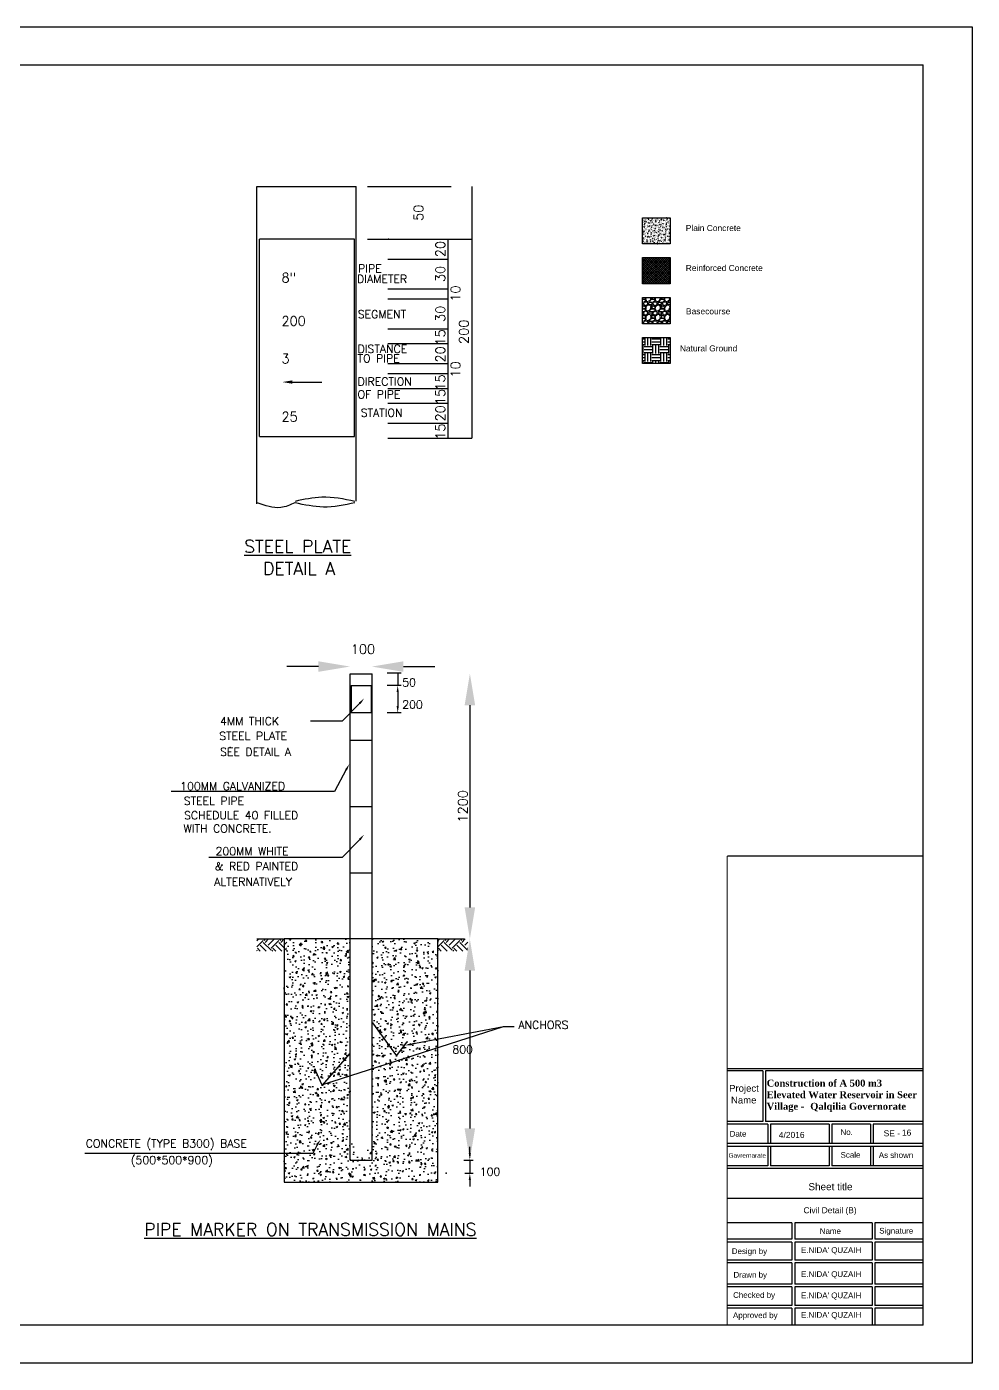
# Model space of a CAD drawing. Extents: x 166525 to 167198, y 178739 to 179747.
# Drawn here: x 167075.99 to 167105.95, y 178860.44 to 178902.76 of the extents above; entities that cross this region are included whole.
import ezdxf

# ---------------------------------------------------------------- set-up
doc = ezdxf.new("R2010")
doc.units = 0
doc.header["$MEASUREMENT"] = 0
doc.linetypes.add('AUSGEZOGEN', pattern=[0])
doc.layers.get('0').update_dxf_attribs({"linetype": 'CONTINUOUS'})
doc.layers.get('DEFPOINTS').update_dxf_attribs({"linetype": 'CONTINUOUS'})
for name, color, linetype in [('000FRAME', 7, 'CONTINUOUS'), ('006COL', 5, 'CONTINUOUS'), ('007HATH', 8, 'CONTINUOUS'), ('1', 7, 'CONTINUOUS'), ('2', 7, 'CONTINUOUS'), ('6', 2, 'CONTINUOUS'), ('COVER', 7, 'CONTINUOUS'), ('DIMLIN', 7, 'AUSGEZOGEN'), ('HATCH', 40, 'CONTINUOUS'), ('Line 1', 2, 'CONTINUOUS'), ('MHATCH', 8, 'CONTINUOUS'), ('TXT', 6, 'CONTINUOUS')]:
    doc.layers.add(name, color=color, linetype=linetype)
doc.layers.add('Frame-PW - KA_FRAME', color=7, linetype='CONTINUOUS', lineweight=80)
doc.styles.add('ROMANC', font='romanc', dxfattribs={"height": 30})

msp = doc.modelspace()

# ---------------------------------------------------------------- hatches: boundary and pattern name
at = {"linetype": 'Continuous'}
h = msp.add_hatch(dxfattribs=at)
h.set_pattern_fill('EARTH', color=8, style=0)
h.set_pattern_definition([(0, (428.79478, -356.30798), (0.25, 0.25), [0.25, -0.25]), (0, (428.79478, -356.21423), (0.25, 0.25), [0.25, -0.25]), (0, (428.79478, -356.12048), (0.25, 0.25), [0.25, -0.25]), (90, (428.82603, -356.08923), (-0.25, 0.25), [0.25, -0.25]), (90, (428.91978, -356.08923), (-0.25, 0.25), [0.25, -0.25]), (90, (429.01353, -356.08923), (-0.25, 0.25), [0.25, -0.25])])
h.paths.add_polyline_path([(167096.37683, 178892.91682), (167095.49448, 178892.91682), (167095.49448, 178892.09016), (167096.37683, 178892.09016)])
at = {"layer": '006COL'}
h = msp.add_hatch(dxfattribs=at)
h.set_pattern_fill('ANSI37', color=8, scale=0.38995, angle=90, style=0)
h.set_pattern_definition([(135, (166965.018223, 178774.08502), (-0.034467066, -0.034467066), []), (225, (166965.018223, 178774.08502), (0.034467066, -0.034467066), [])])
h.paths.add_polyline_path([(167095.49448, 178895.44766), (167095.49448, 178894.621), (167096.37683, 178894.621), (167096.37683, 178895.44766)])
at = {"layer": '007HATH'}
h = msp.add_hatch(dxfattribs=at)
h.set_pattern_fill('AR-CONC', color=8, scale=0.015598, angle=270, style=0)
h.set_pattern_definition([(320, (166968.88922, 178773.3319), (-0.009788086, -0.11187834), [0.01169851, -0.12868361]), (265, (166968.88922, 178773.3319), (0.11732703, 0.02164245), [0.00935881, -0.10294689]), (10.451444, (166968.88841, 178773.32257), (0.10753894, -0.09023589), [0.009942204, -0.10936424]), (316.1842, (166968.92042, 178773.3319), (-0.02581772, -0.16646845), [0.01754777, -0.19302542]), (6.63564, (166968.91827, 178773.31802), (0.15194315, -0.1457887), [0.01491331, -0.16404645]), (261.18416, (166968.92042, 178773.3319), (0.15194315, -0.1457887), [0.01403821, -0.15442033]), (291, (166968.91262, 178773.3163), (-0.06280055, -0.09310564), [0.01169851, -0.12868361]), (236, (166968.91262, 178773.3163), (0.113109, -0.03795236), [0.00935881, -0.10294689]), (341.451445, (166968.90739, 178773.30854), (0.05030845, -0.131058), [0.0099422, -0.10936424]), (307.5, (166968.889222, 178773.331896), (0.051924828, -0.001896696), [0, -0.101699048, 0, -0.10450669, 0, -0.10333684]), (277.5, (166968.88922, 178773.331896), (0.061520392, -0.041033622), [0, -0.059584411, 0, -0.099359346, 0, -0.039384984]), (237.5, (166968.889222, 178773.36668), (-0.003518112, -0.083265695), [0, -0.038995034, 0, -0.121664505, 0, -0.16143944]), (227.5, (166968.88922, 178773.38228), (0.01561439, -0.090965457), [0, -0.050693544, 0, -0.08079771, 0, -0.1146454])])
h.paths.add_polyline_path([(167096.37683, 178896.71307), (167095.49448, 178896.71307), (167095.49448, 178895.88642), (167096.37683, 178895.88642)])
at = {"layer": 'HATCH'}
h = msp.add_hatch(dxfattribs=at)
h.set_pattern_fill('EARTH', color=256, scale=1.4, angle=45, style=0)
h.set_pattern_definition([(45, (167060.9567, 178859.7188), (3e-17, 0.4949747), [0.35, -0.35]), (45, (167060.8639, 178859.8116), (3e-17, 0.4949747), [0.35, -0.35]), (45, (167060.7711, 178859.9044), (3e-17, 0.4949747), [0.35, -0.35]), (135, (167060.7711, 178859.96627), (-0.4949747, 6e-17), [0.35, -0.35]), (135, (167060.8639, 178860.05908), (-0.4949747, 6e-17), [0.35, -0.35]), (135, (167060.9567, 178860.1519), (-0.4949747, 6e-17), [0.35, -0.35])])
h.paths.add_polyline_path([(167084.22645, 178873.87224), (167083.28108, 178873.87224), (167083.28108, 178873.48592), (167084.22645, 178873.48592)])
h = msp.add_hatch(dxfattribs=at)
h.set_pattern_fill('AR-CONC', color=256, scale=0.07, style=0)
h.set_pattern_definition([(50, (167067.14663, 178859.80818), (0.502082, -0.0439265), [0.0525, -0.5775]), (355, (167067.14663, 178859.8082), (-0.097126, 0.526534), [0.042, -0.462]), (100.4514, (167067.18847, 178859.8045), (0.404957, 0.482608), [0.044618, -0.490799]), (46.1842, (167067.1466, 178859.9482), (0.747069, -0.115863), [0.07875, -0.86625]), (96.6356, (167067.2089, 178859.9385), (0.654264, 0.681883), [0.066927, -0.7362]), (351.1842, (167067.1466, 178859.9482), (0.654263, 0.681883), [0.063, -0.693]), (21, (167067.21663, 178859.91318), (0.417835, -0.281833), [0.0525, -0.5775]), (326, (167067.21663, 178859.9132), (0.170321, 0.507605), [0.042, -0.462]), (71.4514, (167067.25145, 178859.8897), (0.588156, 0.225771), [0.044618, -0.490799]), (37.5, (167067.14663, 178859.80818), (0.0085119, 0.2330257), [0, -0.4564, 0, -0.469, 0, -0.46375]), (7.5, (167067.14663, 178859.80818), (0.1841487, 0.2760882), [0, -0.2674, 0, -0.4459, 0, -0.17675]), (327.5, (167066.99053, 178859.80818), (0.3736757, -0.0157884), [0, -0.175, 0, -0.546, 0, -0.7245]), (317.5, (167066.92053, 178859.80818), (0.4082303, 0.0700735), [0, -0.2275, 0, -0.3626, 0, -0.5145])])
h.paths.add_polyline_path([(167086.92955, 178867.57224), (167086.57955, 178866.87224), (167086.22955, 178867.57224), (167086.22955, 178873.87224), (167084.14345, 178873.87224), (167084.14345, 178866.17224), (167089.01565, 178866.17224), (167089.01565, 178873.87224), (167086.92955, 178873.87224)])
h = msp.add_hatch(dxfattribs=at)
h.set_pattern_fill('EARTH', color=256, scale=1.4, angle=45, style=0)
h.set_pattern_definition([(45, (167066.69127, 178859.7188), (3e-17, 0.4949747), [0.35, -0.35]), (45, (167066.59846, 178859.8116), (3e-17, 0.4949747), [0.35, -0.35]), (45, (167066.50566, 178859.9044), (3e-17, 0.4949747), [0.35, -0.35]), (135, (167066.50566, 178859.96627), (-0.4949747, 6e-17), [0.35, -0.35]), (135, (167066.59846, 178860.05908), (-0.4949747, 6e-17), [0.35, -0.35]), (135, (167066.69127, 178860.1519), (-0.4949747, 6e-17), [0.35, -0.35])])
h.paths.add_polyline_path([(167089.96101, 178873.87224), (167089.01565, 178873.87224), (167089.01565, 178873.48592), (167089.96101, 178873.48592)])
at = {"layer": 'Line 1', "linetype": 'Continuous'}
h = msp.add_hatch(dxfattribs=at)
h.set_pattern_fill('GRAVEL', color=8, scale=0.3, style=0)
h.set_pattern_definition([(228.012787504, (429.010784, -356.007982), (-2.4, -2.7), [0.0403608, -3.99572641412]), (184.969740728, (428.983784, -356.037982), (3.6, 0.3), [0.0692604, -6.85677742837]), (132.510447078, (428.914784, -356.043982), (3, -3.3), [0.0488364, -4.83480977883]), (267.273689006, (428.797784, -356.118982), (0.3, 6), [0.0630714, -6.2440674125]), (292.833654178, (428.794784, -356.181982), (-1.5, 3.6), [0.0618465, -6.12281193843]), (357.273689006, (428.818784, -356.238982), (-6, 0.3), [0.0630714, -6.2440674125]), (37.6942404667, (428.881784, -356.241982), (-3.9, -3), [0.0834087, -8.25745456467]), (72.255328375, (428.947784, -356.190982), (2.1, 6.6), [0.0787464, -7.79589644904]), (121.429565615, (428.971784, -356.115982), (-2.4, 3.9), [0.063285, -6.26522193292]), (175.236358309, (428.938784, -356.061982), (3.3, -0.3), [0.0722496, -3.54022877364]), (222.397437798, (428.866784, -356.055982), (-3.6, -3.3), [0.0934344, -9.25001250144]), (138.814074834, (429.094784, -356.121982), (-2.1, 1.8), [0.0318903, -3.15715344382]), (171.46923439, (429.070784, -356.100982), (3.9, -0.6), [0.0606711, -6.00645342485]), (225, (429.01078, -356.09198), (-3e-17, -0.3), [0.0424263, -0.3818377687]), (203.198590514, (428.989784, -356.05598), (1.5, 0.6), [0.0228474, -2.26188453176]), (291.801409486, (428.968784, -356.06498), (-0.3, 0.9), [0.0323109, -1.58323854214]), (30.963756532, (428.980784, -356.09498), (0.9, 0.6), [0.0524787, -1.69680686845]), (161.565051177, (429.02578, -356.06798), (0.6, -0.3), [0.0379473, -0.91073599805]), (16.389540334, (428.794784, -356.064982), (3, 0.9), [0.05316, -5.262853544]), (70.346175942, (428.845784, -356.049982), (-1.2000000000004, -3.300000000001), [0.0445983, -4.4152223242]), (293.198590514, (429.025784, -356.00798), (-0.6, 1.5), [0.0456945, -2.23903743176]), (343.610459666, (429.043784, -356.049982), (-3, 0.9), [0.05316, -5.262853544]), (339.44395478, (428.794784, -356.250982), (-1.5, 0.6), [0.051264, -2.5119371236]), (294.775140569, (428.842784, -356.268982), (-1.5, 3.3), [0.0429534, -4.252392919]), (66.801409486, (429.028784, -356.30798), (0.6, 1.5), [0.0456945, -2.23903743176]), (17.354024636, (429.046784, -356.265982), (-3.9, -1.2), [0.0502893, -4.97862708427]), (69.44395478, (428.881784, -356.307982), (-0.6, -1.5), [0.025632, -2.5375691236]), (101.309932474, (429.010784, -356.30798), (-0.3, 1.2), [0.015297, -1.51440885408]), (165.963756532, (429.007784, -356.29298), (0.9, -0.3), [0.0618465, -1.1750851877]), (186.009005957, (428.947784, -356.277982), (3, 0.3), [0.057315, -5.67417695236]), (303.690067526, (428.98078, -356.12198), (-0.3, 0.6), [0.0432666, -1.03839878264]), (353.157226587, (429.004784, -356.157982), (5.1, -0.6), [0.0755382, -7.4782687872]), (60.945395901, (429.079784, -356.166982), (-1.2, -2.1), [0.0308868, -3.0578022423]), (90, (429.09478, -356.13998), (-0.3, 0.3), [0.018, -0.282]), (120.256437164, (428.941784, -356.268982), (1.2, -2.1), [0.0416772, -4.12605599683]), (48.012787504, (428.920784, -356.232982), (2.4, 2.7), [0.0807216, -3.95536561412]), (0, (428.97478, -356.17298), (0.3, 0.3), [0.078, -0.222]), (325.304846469, (429.052784, -356.172982), (3, -2.1), [0.0474342, -4.69598229025]), (254.054604099, (429.091784, -356.19998), (-0.3, -1.2), [0.0436806, -2.1403523668]), (207.645975364, (429.079784, -356.241982), (-5.7, -3), [0.0711195, -7.04084225468]), (175.42607874, (429.016784, -356.274982), (-3.9, 0.3), [0.0752397, -7.4487220224])])
h.paths.add_polyline_path([(167096.37683, 178894.18224), (167095.49448, 178894.18224), (167095.49448, 178893.35558), (167096.37683, 178893.35558)])

# ---------------------------------------------------------------- linework, layer by layer
for p, q in [((167104.37817, 178869.75908), (167098.17942, 178869.75908)), ((167099.30408, 178869.6945), (167098.17942, 178869.6945)), ((167099.30408, 178869.6945), (167099.30408, 178868.09201)), ((167104.37817, 178869.6945), (167099.39152, 178869.6945)), ((167099.39152, 178869.6945), (167099.39152, 178868.09201)), ((167099.30408, 178868.09201), (167098.17942, 178868.09201)), ((167104.37817, 178868.09201), (167099.39152, 178868.09201)), ((167099.46337, 178868.00457), (167098.17942, 178868.00457)), ((167099.46337, 178868.00457), (167099.46337, 178867.39246)), ((167101.40791, 178868.00457), (167099.55081, 178868.00457)), ((167099.55081, 178868.00457), (167099.55081, 178867.39246)), ((167101.40791, 178868.00457), (167101.40791, 178867.39246)), ((167101.49535, 178868.00457), (167101.49535, 178867.39246)), ((167102.71903, 178868.00457), (167101.49535, 178868.00457)), ((167102.71903, 178868.00457), (167102.71903, 178867.39246)), ((167104.37817, 178868.00457), (167102.80647, 178868.00457)), ((167102.80647, 178868.00457), (167102.80647, 178867.39246)), ((167104.37817, 178867.39246), (167098.17942, 178867.39246)), ((167099.46337, 178867.39246), (167098.17942, 178867.39246)), ((167104.37817, 178867.30501), (167098.17942, 178867.30501)), ((167099.46337, 178867.30501), (167098.17942, 178867.30501)), ((167099.46337, 178867.30501), (167099.46337, 178866.6929)), ((167101.40791, 178867.39246), (167099.55081, 178867.39246)), ((167101.40791, 178867.30501), (167099.55081, 178867.30501)), ((167099.55081, 178867.30501), (167099.55081, 178866.6929)), ((167101.40791, 178867.30501), (167101.40791, 178866.6929)), ((167102.71903, 178867.39246), (167101.49535, 178867.39246)), ((167102.71903, 178867.30501), (167101.49535, 178867.30501)), ((167101.49535, 178867.30501), (167101.49535, 178866.6929)), ((167102.71903, 178867.30501), (167102.71903, 178866.6929)), ((167102.80647, 178867.30501), (167102.80647, 178866.6929)), ((167099.46337, 178866.6929), (167098.17942, 178866.6929)), ((167104.37817, 178866.60545), (167098.17942, 178866.60545)), ((167101.40791, 178866.6929), (167099.55081, 178866.6929)), ((167104.37817, 178866.6929), (167101.49535, 178866.6929)), ((167104.37817, 178865.65883), (167098.17942, 178865.65883)), ((167100.23292, 178864.88775), (167098.17942, 178864.88775)), ((167100.23292, 178864.88775), (167100.23292, 178864.36308)), ((167102.76881, 178864.88775), (167100.32037, 178864.88775)), ((167100.32037, 178864.88775), (167100.32037, 178864.36308)), ((167102.76881, 178864.88775), (167102.76881, 178864.36308)), ((167104.37817, 178864.88775), (167102.85626, 178864.88775)), ((167102.85626, 178864.88775), (167102.85626, 178864.36308)), ((167100.23292, 178864.36308), (167098.17942, 178864.36308)), ((167100.23292, 178864.27563), (167098.17942, 178864.27563)), ((167100.23292, 178864.27563), (167100.23292, 178863.70412)), ((167102.76881, 178864.36308), (167100.32037, 178864.36308)), ((167102.76881, 178864.27563), (167100.32037, 178864.27563)), ((167100.32037, 178864.27563), (167100.32037, 178863.70412)), ((167102.76881, 178864.27563), (167102.76881, 178863.70412)), ((167104.37817, 178864.36308), (167102.85626, 178864.36308)), ((167104.37817, 178864.27563), (167102.85626, 178864.27563)), ((167102.85626, 178864.27563), (167102.85626, 178863.70412)), ((167100.23292, 178863.70412), (167098.17942, 178863.70412)), ((167100.23292, 178863.61667), (167098.17942, 178863.61667)), ((167100.23292, 178863.61667), (167100.23292, 178862.94284)), ((167102.76881, 178863.70412), (167100.32037, 178863.70412)), ((167102.76881, 178863.61667), (167100.32037, 178863.61667)), ((167100.32037, 178863.61667), (167100.32037, 178862.94284)), ((167102.76881, 178863.61667), (167102.76881, 178862.94284)), ((167104.37817, 178863.70412), (167102.85626, 178863.70412)), ((167104.37817, 178863.61667), (167102.85626, 178863.61667)), ((167102.85626, 178863.61667), (167102.85626, 178862.94284)), ((167100.23292, 178862.94284), (167098.17942, 178862.94284)), ((167102.76881, 178862.94284), (167100.32037, 178862.94284)), ((167104.37817, 178862.94284), (167102.85626, 178862.94284)), ((167100.23292, 178862.85539), (167098.17942, 178862.85539)), ((167100.23292, 178862.85539), (167100.23292, 178862.269)), ((167102.76881, 178862.85539), (167100.32037, 178862.85539)), ((167100.32037, 178862.85539), (167100.32037, 178862.269)), ((167102.76881, 178862.85539), (167102.76881, 178862.269)), ((167104.37817, 178862.85539), (167102.85626, 178862.85539)), ((167102.85626, 178862.85539), (167102.85626, 178862.269)), ((167100.23292, 178862.269), (167098.17942, 178862.269)), ((167100.23292, 178862.18156), (167098.17942, 178862.18156)), ((167100.23292, 178862.18156), (167100.23292, 178861.64819)), ((167102.76881, 178862.269), (167100.32037, 178862.269)), ((167100.32037, 178862.18156), (167100.32037, 178861.64819)), ((167102.76881, 178862.18156), (167100.32037, 178862.18156)), ((167102.76881, 178862.18156), (167102.76881, 178861.64819)), ((167104.37817, 178862.269), (167102.85626, 178862.269)), ((167102.85626, 178862.18156), (167102.85626, 178861.64819)), ((167104.37817, 178862.18156), (167102.85626, 178862.18156))]:
    msp.add_line(p, q)
at = {"layer": '000FRAME', "color": 7}
for points in [[(167096.37683, 178896.71307), (167096.37683, 178895.88642), (167095.49448, 178895.88642), (167095.49448, 178896.71307)], [(167096.37683, 178895.44766), (167096.37683, 178894.621), (167095.49448, 178894.621), (167095.49448, 178895.44766)], [(167096.37683, 178894.18224), (167096.37683, 178893.35558), (167095.49448, 178893.35558), (167095.49448, 178894.18224)], [(167096.37683, 178892.91682), (167096.37683, 178892.09016), (167095.49448, 178892.09016), (167095.49448, 178892.91682)]]:
    msp.add_lwpolyline(points, close=True, dxfattribs=at)
at = {"layer": '1', "color": 7, "linetype": 'Continuous'}
msp.add_line((167084.40151, 178891.50821), (167085.33876, 178891.50821), dxfattribs=at)
at = {"layer": '1', "color": 8, "linetype": 'Continuous'}
for p, q in [((167085.22888, 178882.49871), (167084.22888, 178882.49871)), ((167087.92081, 178882.49871), (167088.92081, 178882.49871)), ((167087.40972, 178882.29921), (167087.84529, 178882.29921)), ((167087.74029, 178882.29651), (167087.74029, 178881.91257)), ((167087.40972, 178881.91191), (167087.84529, 178881.91191)), ((167087.40972, 178881.90654), (167087.84529, 178881.90654)), ((167087.74029, 178881.69028), (167087.74029, 178881.2503)), ((167090.02713, 178881.27224), (167090.02713, 178874.87224)), ((167087.40972, 178881.0403), (167087.84529, 178881.0403)), ((167090.02507, 178872.87224), (167090.02507, 178867.87224)), ((167085.40003, 178869.27968), (167091.08833, 178871.10489)), ((167088.08684, 178870.53596), (167091.08833, 178871.10489)), ((167091.08833, 178871.10489), (167091.43283, 178871.10489)), ((167090.02507, 178867.08224), (167090.02507, 178867.29224))]:
    msp.add_line(p, q, dxfattribs=at)
at = {"layer": '1', "color": 7, "linetype": 'Continuous'}
msp.add_lwpolyline([(167086.42546, 178887.73261), (167086.42546, 178897.70231)], dxfattribs=at)
at = {"layer": '1', "color": 8, "linetype": 'Continuous'}
for points in [[(167086.53944, 178881.33967), (167085.97765, 178880.76635), (167084.97699, 178880.76635)], [(167086.10793, 178879.2355), (167085.7363, 178878.54368), (167080.566, 178878.54368)], [(167086.53944, 178877.02681), (167085.97765, 178876.45348), (167081.75724, 178876.45348)], [(167085.1913, 178867.35713), (167085.04917, 178867.07975), (167077.82358, 178867.07975)]]:
    msp.add_lwpolyline(points, dxfattribs=at)
for p in [(167087.74029, 178881.91191), (167087.74029, 178881.0403)]:
    msp.add_point(p, dxfattribs=at)
at = {"layer": '1', "color": 7, "linetype": 'Continuous'}
msp.add_solid([(167084.40151, 178891.56071), (167084.40151, 178891.45571), (167084.08651, 178891.50821)], dxfattribs=at)
at = {"layer": '1', "color": 8, "linetype": 'Continuous'}
for points in [[(167085.22888, 178882.66538), (167085.22888, 178882.33205), (167086.22888, 178882.49871)], [(167087.92081, 178882.66538), (167087.92081, 178882.33205), (167086.92081, 178882.49871)], [(167087.70529, 178881.68957), (167087.77529, 178881.68957), (167087.74029, 178881.89957)], [(167086.56182, 178881.30876), (167086.67533, 178881.48887), (167086.50954, 178881.35531)], [(167087.70529, 178881.2503), (167087.77529, 178881.2503), (167087.74029, 178881.0403)], [(167086.13462, 178879.21057), (167086.20863, 178879.41019), (167086.07388, 178879.24536)], [(167086.56182, 178876.99589), (167086.67533, 178877.17601), (167086.50954, 178877.04244)], [(167089.86046, 178874.87224), (167090.1938, 178874.87224), (167090.02713, 178873.87224)], [(167089.8584, 178872.87224), (167090.19173, 178872.87224), (167090.02507, 178873.87224)], [(167088.17802, 178870.50796), (167087.96518, 178870.50289), (167088.16487, 178870.57671)], [(167085.61272, 178869.29718), (167085.36835, 178869.26927), (167085.60148, 178869.36178)], [(167089.8584, 178867.87224), (167090.19173, 178867.87224), (167090.02507, 178866.87224)], [(167085.20941, 178867.33159), (167085.30245, 178867.52308), (167085.15234, 178867.37211)]]:
    msp.add_solid(points, dxfattribs=at)
at = {"layer": '2', "color": 2, "linetype": 'Continuous'}
msp.add_point((167082.43375, 178879.93941), dxfattribs=at)
at = {"layer": '6'}
for p, q in [((167083.35696, 178889.7794), (167083.35696, 178896.03559)), ((167086.36678, 178896.03559), (167083.35696, 178896.03559)), ((167086.36678, 178889.7794), (167086.36678, 178896.03559)), ((167083.35696, 178889.7794), (167086.36678, 178889.7794)), ((167086.26827, 178881.90114), (167086.89604, 178881.90114)), ((167086.26827, 178881.90114), (167086.26827, 178881.0403)), ((167086.89604, 178881.90114), (167086.89604, 178881.0403)), ((167086.26827, 178881.0403), (167086.89604, 178881.0403))]:
    msp.add_line(p, q, dxfattribs=at)
for points in [[(167083.27546, 178887.64921), (167083.27546, 178897.70231)], [(167083.27546, 178897.70231), (167086.42546, 178897.70231)], [(167083.27546, 178897.70231), (167086.42546, 178897.70231)], [(167083.27546, 178897.70231), (167086.42546, 178897.70231)], [(167086.22955, 178866.87224), (167086.22955, 178882.27224)], [(167086.22955, 178882.27224), (167086.92955, 178882.27224)], [(167086.92955, 178866.87224), (167086.92955, 178882.27224)], [(167086.22955, 178880.17224), (167086.92955, 178880.17224)], [(167086.22955, 178878.07224), (167086.92955, 178878.07224)], [(167086.22955, 178875.97224), (167086.92955, 178875.97224)], [(167083.28108, 178873.87224), (167084.11166, 178873.87224)], [(167089.01565, 178873.87224), (167089.84622, 178873.87224)], [(167086.94239, 178871.21941), (167087.70228, 178870.17388), (167088.04079, 178870.61797)], [(167086.20758, 178870.23703), (167085.34395, 178869.24158), (167085.14778, 178869.69002)], [(167086.22955, 178866.87224), (167086.92955, 178866.87224)]]:
    msp.add_lwpolyline(points, dxfattribs=at)
msp.add_lwpolyline([(167089.01565, 178866.17224), (167089.01565, 178873.87224), (167084.14345, 178873.87224), (167084.14345, 178866.17224)], close=True, dxfattribs=at)
for points in [[(167084.48353, 178887.68792), (167084.03323, 178887.53221), (167083.2885, 178887.68792)], [(167086.38558, 178887.72941), (167085.33218, 178887.86093), (167084.48808, 178887.72941)], [(167086.38558, 178887.6827), (167085.38414, 178887.54951), (167084.48808, 178887.6827)]]:
    msp.add_spline(points, degree=3, dxfattribs=at)
at = {"layer": 'COVER', "flags": 128}
msp.add_lwpolyline([(167046.02442, 178902.75944), (167105.94567, 178902.75944), (167105.94567, 178860.43694), (167046.02442, 178860.43694)], close=True, dxfattribs=at)
at = {"layer": 'DEFPOINTS', "color": 0, "linetype": 'ByBlock'}
for p in [(167086.42546, 178897.70231), (167086.42546, 178896.03236), (167086.42546, 178896.03236), (167086.42546, 178895.40236), (167087.30472, 178881.80203), (167087.30472, 178881.0403), (167089.24944, 178866.87224)]:
    msp.add_point(p, dxfattribs=at)
at = {"layer": 'DIMLIN'}
for p, q in [((167086.78349, 178897.70231), (167089.43704, 178897.70231)), ((167090.08588, 178897.70231), (167090.08588, 178889.73236)), ((167086.78349, 178896.03236), (167087.76702, 178896.03236)), ((167087.43234, 178896.03236), (167090.08588, 178896.03236)), ((167089.32618, 178896.03236), (167089.32618, 178889.7459)), ((167087.43234, 178895.40236), (167089.32618, 178895.40236)), ((167087.43234, 178894.45736), (167089.32618, 178894.45736)), ((167087.43234, 178894.14236), (167089.32618, 178894.14236)), ((167087.43234, 178893.19736), (167089.32618, 178893.19736)), ((167087.43234, 178892.72486), (167089.32618, 178892.72486)), ((167087.43234, 178892.09486), (167089.32618, 178892.09486)), ((167087.43234, 178891.77986), (167089.32618, 178891.77986)), ((167087.43234, 178891.30736), (167089.32618, 178891.30736)), ((167087.43234, 178890.83486), (167089.32618, 178890.83486)), ((167087.43234, 178890.20486), (167089.32618, 178890.20486)), ((167087.43234, 178889.73236), (167090.08588, 178889.73236)), ((167089.83906, 178866.87224), (167090.13007, 178866.87224)), ((167090.02507, 178866.87224), (167090.02507, 178866.45224)), ((167089.86539, 178866.45224), (167090.13007, 178866.45224)), ((167090.02507, 178866.24224), (167090.02507, 178866.03224))]:
    msp.add_line(p, q, dxfattribs=at)
msp.add_lwpolyline([(167086.22955, 178882.27224), (167086.92955, 178882.27224)], dxfattribs=at)
msp.add_lwpolyline([(167086.22955, 178882.27224), (167086.92955, 178882.27224)], dxfattribs=at)
for p in [(167087.45202, 178896.03236), (167087.45202, 178896.03236), (167089.27577, 178866.45224), (167090.02507, 178866.45224)]:
    msp.add_point(p, dxfattribs=at)
for points in [[(167089.86046, 178881.27224), (167090.1938, 178881.27224), (167090.02713, 178882.27224)], [(167089.99007, 178867.08224), (167090.06007, 178867.08224), (167090.02507, 178866.87224)], [(167089.99007, 178866.24224), (167090.06007, 178866.24224), (167090.02507, 178866.45224)]]:
    msp.add_solid(points, dxfattribs=at)
at = {"layer": 'Frame-PW - KA_FRAME'}
for points, const_width in [([(167104.37817, 178876.50111), (167098.17942, 178876.50111)], 0.04), ([(167098.17942, 178861.64819), (167098.17942, 178876.50111)], 0.03562)]:
    msp.add_lwpolyline(points, dxfattribs=dict(at, const_width=const_width))
at = {"layer": 'MHATCH', "const_width": 0.03562, "flags": 128}
msp.add_lwpolyline([(167047.59192, 178901.54819), (167104.37817, 178901.54819), (167104.37817, 178861.64819), (167047.59192, 178861.64819)], close=True, dxfattribs=at)
at = {"layer": 'MHATCH'}
msp.add_lwpolyline([(167047.94817, 178901.54819), (167104.37817, 178901.54819), (167104.37817, 178861.64819)], dxfattribs=at)

# ---------------------------------------------------------------- texts
at = {"color": 7, "insert": (167099.43085, 178869.41832), "char_height": 0.2, "width": 4.930876, "attachment_point": 1}
msp.add_mtext('{\\fTimes New Roman|b1|i0|c0|p18;\\H1.1x;\\C256;Construction of A 500 m3 Elevated Water Reservoir in Seer Village - \\H1.2845x; \\H0.77854x;Qalqilia Governorate\\H1.1896x; }', dxfattribs=at)
at = {"layer": '1', "color": 7, "linetype": 'Continuous', "style": 'ROMANC'}
for s, p in [('20', (167089.24048, 178895.46178)), ('30', (167089.24048, 178894.67435)), ('10', (167089.7203, 178894.0527)), ('30', (167089.24048, 178893.41032)), ('200', (167089.98679, 178892.71381)), ('15', (167089.24048, 178892.66434)), ('20', (167089.24048, 178892.12557)), ('15', (167089.24048, 178891.23453)), ('10', (167089.7203, 178891.64897)), ('15', (167089.24048, 178890.77865)), ('20', (167089.24048, 178890.26061)), ('15', (167089.24048, 178889.68039))]:
    msp.add_text(s, height=0.3, rotation=90, dxfattribs=at).set_placement(p)
for s, height, p in [('PIPE ', 0.2535, (167086.48379, 178894.97604)), ('8"', 0.3, (167084.05718, 178894.66468)), ('DIAMETER', 0.2535, (167086.45299, 178894.64558)), ('200', 0.3, (167084.05718, 178893.29139)), ('SEGMENT', 0.2535, (167086.47386, 178893.52807)), ('DISTANCE ', 0.2535, (167086.46797, 178892.43167)), ('3', 0.3, (167084.05718, 178892.09947)), ('TO PIPE', 0.2535, (167086.46797, 178892.13053)), ('DIRECTION ', 0.2535, (167086.46797, 178891.3968)), ('OF PIPE', 0.2535, (167086.46797, 178890.98943)), ('25', 0.3, (167084.05718, 178890.25978)), ('STATION', 0.2535, (167086.56823, 178890.4103)), ('%%USTEEL PLATE', 0.4, (167082.87555, 178886.10624)), ('DETAIL A', 0.4, (167083.47512, 178885.40161)), ('50', 0.2535, (167087.88291, 178881.86979)), ('200', 0.2535, (167087.88291, 178881.16888)), ('4MM THICK', 0.2535, (167082.11176, 178880.64643)), ('STEEL PLATE', 0.2535, (167082.08558, 178880.17413)), ('SEE DETAIL A', 0.2535, (167082.11176, 178879.67045)), ('100MM GALVANIZED ', 0.2535, (167080.84771, 178878.58394)), ('STEEL PIPE ', 0.2535, (167080.96102, 178878.11838)), ('SCHEDULE 40 FILLED ', 0.2535, (167080.97061, 178877.66168)), ('WITH CONCRETE.', 0.2535, (167080.95499, 178877.24043)), ('200MM WHITE', 0.2535, (167081.96829, 178876.5244)), ('& RED PAINTED', 0.2535, (167081.93959, 178876.05024)), ('ALTERNATIVELY', 0.2535, (167081.92525, 178875.55791)), ('ANCHORS', 0.2535, (167091.56436, 178871.02335)), ('CONCRETE (TYPE B300) BASE', 0.2535, (167077.85366, 178867.26942)), ('(500*500*900)', 0.2535, (167079.27989, 178866.7437)), ('100', 0.2535, (167090.34052, 178866.37326)), ('%%UPIPE MARKER ON TRANSMISSION MAINS', 0.4, (167079.70683, 178864.476))]:
    msp.add_text(s, height=height, dxfattribs=at).set_placement(p)
at = {"layer": '1', "color": 7, "linetype": 'Continuous', "char_height": 0.3, "attachment_point": 5, "rotation": 90, "style": 'ROMANC'}
for s, insert in [('50', (167088.39816, 178896.86733)), ('\\A1;1200 ', (167089.80213, 178878.07224))]:
    msp.add_mtext(s, dxfattribs=dict(at, insert=insert))
at = {"layer": '1', "color": 7, "linetype": 'Continuous', "attachment_point": 5, "style": 'ROMANC'}
for s, insert, char_height in [('\\A1;100', (167086.63809, 178883.05093), 0.3), ('\\A1;800', (167089.80007, 178870.37224), 0.2535)]:
    msp.add_mtext(s, dxfattribs=dict(at, insert=insert, char_height=char_height))
at = {"layer": 'TXT', "color": 7}
for s, insert, char_height, width, attachment_point in [('{\\fArial|b0|i0|c0|p34;Plain Concrete}', (167097.73946, 178896.47981), 0.1904466, 2.9052944, 2), ('{\\fArial|b0|i0|c0|p34;Reinforced Concrete}', (167098.08724, 178895.21439), 0.1904466, 2.9052944, 2), ('{\\fArial|b0|i0|c0|p34;Basecourse }', (167097.57713, 178893.84392), 0.1904466, 2.9052944, 2), ('{\\fArial|b0|i0|c0|p34;Natural Ground}', (167097.58891, 178892.66853), 0.1904466, 2.9052944, 2), ('{\\fArial|b0|i0|c0|p34;Project }', (167099.18128, 178869.25269), 0.2162446, 0.9779129, 3), ('{\\fArial|b0|i0|c0|p34;Name}', (167099.10606, 178868.87983), 0.2162446, 0.8023905, 3), ('{\\fArial|b0|i0|c0|p34;Date}', (167098.79027, 178867.79412), 0.1802039, 2.4656722, 3), ('{\\fArial|b0|i0|c0|p34;4/2016}', (167100.63126, 178867.76365), 0.1904466, 2.6058199, 3), ('{\\fArial|b0|i0|c0|p34;No.}', (167102.16114, 178867.84791), 0.1802039, 2.4656722, 3), ('\\A1;{\\fArial|b0|i0|c0|p34;SE -}', (167103.65561, 178867.81411), 0.1904466, 2.6058199, 3), ('\\A1;{\\fArial|b0|i0|c0|p34;16}', (167104.01277, 178867.83606), 0.1904466, 2.6058199, 3), ('{\\fArial|b0|i0|c178|p34;Gavrernarate}', (167099.40971, 178867.08892), 0.1441631, 1.9725377, 3), ('{\\fArial|b0|i0|c0|p34;Scale}', (167102.40246, 178867.12495), 0.1802039, 2.4656722, 3), ('{\\fArial|b0|i0|c0|p34;As shown}', (167104.07487, 178867.11871), 0.1802039, 2.4656722, 3), ('{\\fArial|b0|i0|c0|p34;Sheet title}', (167100.75244, 178866.14139), 0.2252548, 3.0820902, 1), ('{\\fArial|b0|i0|c0|p34;Civil Detail (B)}', (167102.28267, 178865.37827), 0.1904466, 2.9052944, 3), ('{\\fArial|b0|i0|c0|p34;Name}', (167101.7836, 178864.71403), 0.1802039, 2.4656722, 3), ('{\\fArial|b0|i0|c0|p34;Signature}', (167104.07523, 178864.72401), 0.1802039, 2.4656722, 3), ('{\\fArial|b0|i0|c0|p34;Design by}', (167099.44526, 178864.07678), 0.1802039, 1.1130295, 3), ("{\\fArial|b0|i0|c0|p34;E.NIDA' QUZAIH}", (167102.42823, 178864.11306), 0.1802039, 2.1409455, 3), ("{\\fArial|b0|i0|c0|p34;E.NIDA' QUZAIH}", (167102.42823, 178863.35178), 0.1802039, 2.1409455, 3), ('{\\fArial|b0|i0|c0|p34;Drawn by}', (167099.44165, 178863.33047), 0.1802039, 1.1094247, 3), ('{\\fArial|b0|i0|c0|p34;Checked by}', (167099.69675, 178862.68833), 0.1802039, 1.3645265, 3), ("{\\fArial|b0|i0|c0|p34;E.NIDA' QUZAIH}", (167102.42823, 178862.67794), 0.1802039, 2.1409455, 3), ('{\\fArial|b0|i0|c0|p34;Approved by}', (167099.77655, 178862.04684), 0.1802039, 1.4443199, 3), ("{\\fArial|b0|i0|c0|p34;E.NIDA' QUZAIH}", (167102.42823, 178862.05713), 0.1802039, 2.1409455, 3)]:
    msp.add_mtext(s, dxfattribs=dict(at, insert=insert, char_height=char_height, width=width, attachment_point=attachment_point))

doc.saveas('drawing.dxf')
